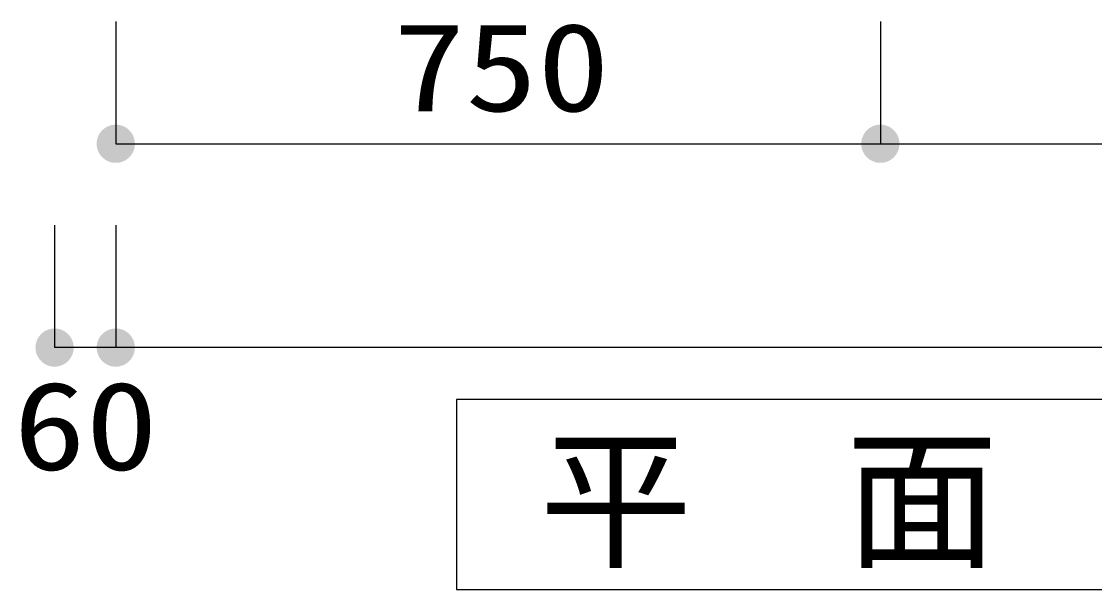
# Model space of a CAD drawing. Units: millimetres, scale not verified. Extents: x -23334 to 8910, y -6308 to 6308.
# Drawn here: x -6083 to -5030, y -1008 to -450 of the extents above; entities that cross this region are included whole.
import ezdxf
from ezdxf.enums import TextEntityAlignment as Align

# ---------------------------------------------------------------- set-up
doc = ezdxf.new("R2010")
doc.units = ezdxf.units.MM
doc.header["$LTSCALE"] = 30
doc.layers.add('0-1_空気管', color=3, linetype='Continuous', lineweight=25)
doc.layers.add('1-7_00クル-フ-6寸法', color=132, linetype='Continuous', lineweight=25)
doc.styles.add('ＭＳ ゴシック', font='')
doc.styles.get('ＭＳ ゴシック').set_extended_font_data('MS Gothic')

msp = doc.modelspace()

# ---------------------------------------------------------------- linework, layer by layer
at = {"layer": '0-1_空気管'}
msp.add_lwpolyline([(-3626.58, -1007.72), (-3626.58, -821.41), (-5655.91, -821.41), (-5655.91, -1007.72)], close=True, dxfattribs=at)
at = {"layer": '1-7_00クル-フ-6寸法', "color": 4}
for p, q in [((-5990.28, -450.31), (-5990.28, -570.31)), ((-5240.28, -450.31), (-5240.28, -570.31)), ((-5240.28, -450.31), (-5240.28, -570.31)), ((-5990.28, -570.31), (-5240.28, -570.31)), ((-5240.28, -570.31), (-4580.28, -570.31)), ((-6050.28, -650.31), (-6050.28, -770.31)), ((-5990.28, -650.31), (-5990.28, -770.31)), ((-5990.28, -650.31), (-5990.28, -770.31)), ((-5990.28, -770.31), (-6050.28, -770.31)), ((-3780.28, -770.31), (-5990.28, -770.31))]:
    msp.add_line(p, q, dxfattribs=at)
at = {"layer": '1-7_00クル-フ-6寸法'}
for points in [[(-5990.28, -570.31), (-6005.45, -559.29), (-6003.95, -557.47)], [(-5990.28, -570.31), (-6003.95, -557.47), (-6002.23, -555.86)], [(-5990.28, -570.31), (-6002.23, -555.86), (-6000.32, -554.48)], [(-5990.28, -570.31), (-6000.32, -554.48), (-5998.26, -553.34)], [(-5990.28, -570.31), (-5998.26, -553.34), (-5996.07, -552.48)], [(-5990.28, -570.31), (-5996.07, -552.48), (-5993.79, -551.89)], [(-5990.28, -570.31), (-5993.79, -551.89), (-5991.46, -551.6)], [(-5990.28, -570.31), (-5991.46, -551.6), (-5989.1, -551.6)], [(-5990.28, -570.31), (-5989.1, -551.6), (-5986.76, -551.89)], [(-5990.28, -570.31), (-5986.76, -551.89), (-5984.48, -552.48)], [(-5990.28, -570.31), (-5984.48, -552.48), (-5982.29, -553.34)], [(-5990.28, -570.31), (-5982.29, -553.34), (-5980.23, -554.48)], [(-5990.28, -570.31), (-5980.23, -554.48), (-5978.33, -555.86)], [(-5990.28, -570.31), (-5978.33, -555.86), (-5976.61, -557.47)], [(-5990.28, -570.31), (-5976.61, -557.47), (-5975.11, -559.29)], [(-5240.28, -570.31), (-5255.45, -559.29), (-5253.95, -557.47)], [(-5240.28, -570.31), (-5255.45, -559.29), (-5253.95, -557.47)], [(-5240.28, -570.31), (-5253.95, -557.47), (-5252.23, -555.86)], [(-5240.28, -570.31), (-5253.95, -557.47), (-5252.23, -555.86)], [(-5240.28, -570.31), (-5252.23, -555.86), (-5250.33, -554.48)], [(-5240.28, -570.31), (-5252.23, -555.86), (-5250.33, -554.48)], [(-5240.28, -570.31), (-5250.33, -554.48), (-5248.26, -553.34)], [(-5240.28, -570.31), (-5250.33, -554.48), (-5248.26, -553.34)], [(-5240.28, -570.31), (-5248.26, -553.34), (-5246.07, -552.48)], [(-5240.28, -570.31), (-5248.26, -553.34), (-5246.07, -552.48)], [(-5240.28, -570.31), (-5246.07, -552.48), (-5243.79, -551.89)], [(-5240.28, -570.31), (-5246.07, -552.48), (-5243.79, -551.89)], [(-5240.28, -570.31), (-5243.79, -551.89), (-5241.46, -551.6)], [(-5240.28, -570.31), (-5243.79, -551.89), (-5241.46, -551.6)], [(-5240.28, -570.31), (-5241.46, -551.6), (-5239.1, -551.6)], [(-5240.28, -570.31), (-5241.46, -551.6), (-5239.1, -551.6)], [(-5240.28, -570.31), (-5239.1, -551.6), (-5236.76, -551.89)], [(-5240.28, -570.31), (-5239.1, -551.6), (-5236.76, -551.89)], [(-5240.28, -570.31), (-5236.76, -551.89), (-5234.48, -552.48)], [(-5240.28, -570.31), (-5236.76, -551.89), (-5234.48, -552.48)], [(-5240.28, -570.31), (-5234.48, -552.48), (-5232.29, -553.34)], [(-5240.28, -570.31), (-5234.48, -552.48), (-5232.29, -553.34)], [(-5240.28, -570.31), (-5232.29, -553.34), (-5230.23, -554.48)], [(-5240.28, -570.31), (-5232.29, -553.34), (-5230.23, -554.48)], [(-5240.28, -570.31), (-5230.23, -554.48), (-5228.33, -555.86)], [(-5240.28, -570.31), (-5230.23, -554.48), (-5228.33, -555.86)], [(-5240.28, -570.31), (-5228.33, -555.86), (-5226.61, -557.47)], [(-5240.28, -570.31), (-5228.33, -555.86), (-5226.61, -557.47)], [(-5240.28, -570.31), (-5226.61, -557.47), (-5225.11, -559.29)], [(-5240.28, -570.31), (-5226.61, -557.47), (-5225.11, -559.29)], [(-5990.28, -570.31), (-6009.03, -570.31), (-6008.88, -567.96)], [(-5990.28, -570.31), (-6008.88, -567.96), (-6008.44, -565.65)], [(-5990.28, -570.31), (-6008.44, -565.65), (-6007.71, -563.41)], [(-5990.28, -570.31), (-6007.71, -563.41), (-6006.71, -561.28)], [(-5990.28, -570.31), (-6006.71, -561.28), (-6005.45, -559.29)], [(-5990.28, -570.31), (-5975.11, -559.29), (-5973.85, -561.28)], [(-5990.28, -570.31), (-5973.85, -561.28), (-5972.84, -563.41)], [(-5990.28, -570.31), (-5972.84, -563.41), (-5972.12, -565.65)], [(-5990.28, -570.31), (-5972.12, -565.65), (-5971.68, -567.96)], [(-5990.28, -570.31), (-5971.68, -567.96), (-5971.53, -570.31)], [(-5240.28, -570.31), (-5259.03, -570.31), (-5258.88, -567.96)], [(-5240.28, -570.31), (-5259.03, -570.31), (-5258.88, -567.96)], [(-5240.28, -570.31), (-5258.88, -567.96), (-5258.44, -565.65)], [(-5240.28, -570.31), (-5258.88, -567.96), (-5258.44, -565.65)], [(-5240.28, -570.31), (-5258.44, -565.65), (-5257.71, -563.41)], [(-5240.28, -570.31), (-5258.44, -565.65), (-5257.71, -563.41)], [(-5240.28, -570.31), (-5257.71, -563.41), (-5256.71, -561.28)], [(-5240.28, -570.31), (-5257.71, -563.41), (-5256.71, -561.28)], [(-5240.28, -570.31), (-5256.71, -561.28), (-5255.45, -559.29)], [(-5240.28, -570.31), (-5256.71, -561.28), (-5255.45, -559.29)], [(-5240.28, -570.31), (-5225.11, -559.29), (-5223.85, -561.28)], [(-5240.28, -570.31), (-5225.11, -559.29), (-5223.85, -561.28)], [(-5240.28, -570.31), (-5223.85, -561.28), (-5222.84, -563.41)], [(-5240.28, -570.31), (-5223.85, -561.28), (-5222.84, -563.41)], [(-5240.28, -570.31), (-5222.84, -563.41), (-5222.12, -565.65)], [(-5240.28, -570.31), (-5222.84, -563.41), (-5222.12, -565.65)], [(-5240.28, -570.31), (-5222.12, -565.65), (-5221.68, -567.96)], [(-5240.28, -570.31), (-5222.12, -565.65), (-5221.68, -567.96)], [(-5240.28, -570.31), (-5221.68, -567.96), (-5221.53, -570.31)], [(-5240.28, -570.31), (-5221.68, -567.96), (-5221.53, -570.31)], [(-5990.28, -570.31), (-6008.88, -572.66), (-6009.03, -570.31)], [(-5990.28, -570.31), (-6008.44, -574.97), (-6008.88, -572.66)], [(-5990.28, -570.31), (-6007.71, -577.21), (-6008.44, -574.97)], [(-5990.28, -570.31), (-6006.71, -579.34), (-6007.71, -577.21)], [(-5990.28, -570.31), (-6005.45, -581.33), (-6006.71, -579.34)], [(-5990.28, -570.31), (-6003.95, -583.14), (-6005.45, -581.33)], [(-5990.28, -570.31), (-6002.23, -584.76), (-6003.95, -583.14)], [(-5990.28, -570.31), (-6000.32, -586.14), (-6002.23, -584.76)], [(-5990.28, -570.31), (-5998.26, -587.28), (-6000.32, -586.14)], [(-5990.28, -570.31), (-5996.07, -588.14), (-5998.26, -587.28)], [(-5990.28, -570.31), (-5993.79, -588.73), (-5996.07, -588.14)], [(-5990.28, -570.31), (-5991.46, -589.02), (-5993.79, -588.73)], [(-5990.28, -570.31), (-5989.1, -589.02), (-5991.46, -589.02)], [(-5990.28, -570.31), (-5986.76, -588.73), (-5989.1, -589.02)], [(-5990.28, -570.31), (-5984.48, -588.14), (-5986.76, -588.73)], [(-5990.28, -570.31), (-5982.29, -587.28), (-5984.48, -588.14)], [(-5990.28, -570.31), (-5980.23, -586.14), (-5982.29, -587.28)], [(-5990.28, -570.31), (-5978.33, -584.76), (-5980.23, -586.14)], [(-5990.28, -570.31), (-5976.61, -583.14), (-5978.33, -584.76)], [(-5990.28, -570.31), (-5975.11, -581.33), (-5976.61, -583.14)], [(-5990.28, -570.31), (-5973.85, -579.34), (-5975.11, -581.33)], [(-5990.28, -570.31), (-5972.84, -577.21), (-5973.85, -579.34)], [(-5990.28, -570.31), (-5972.12, -574.97), (-5972.84, -577.21)], [(-5990.28, -570.31), (-5971.68, -572.66), (-5972.12, -574.97)], [(-5990.28, -570.31), (-5971.53, -570.31), (-5971.68, -572.66)], [(-5240.28, -570.31), (-5258.88, -572.66), (-5259.03, -570.31)], [(-5240.28, -570.31), (-5258.88, -572.66), (-5259.03, -570.31)], [(-5240.28, -570.31), (-5258.44, -574.97), (-5258.88, -572.66)], [(-5240.28, -570.31), (-5258.44, -574.97), (-5258.88, -572.66)], [(-5240.28, -570.31), (-5257.71, -577.21), (-5258.44, -574.97)], [(-5240.28, -570.31), (-5257.71, -577.21), (-5258.44, -574.97)], [(-5240.28, -570.31), (-5256.71, -579.34), (-5257.71, -577.21)], [(-5240.28, -570.31), (-5256.71, -579.34), (-5257.71, -577.21)], [(-5240.28, -570.31), (-5255.45, -581.33), (-5256.71, -579.34)], [(-5240.28, -570.31), (-5255.45, -581.33), (-5256.71, -579.34)], [(-5240.28, -570.31), (-5253.95, -583.14), (-5255.45, -581.33)], [(-5240.28, -570.31), (-5253.95, -583.14), (-5255.45, -581.33)], [(-5240.28, -570.31), (-5252.23, -584.76), (-5253.95, -583.14)], [(-5240.28, -570.31), (-5252.23, -584.76), (-5253.95, -583.14)], [(-5240.28, -570.31), (-5250.33, -586.14), (-5252.23, -584.76)], [(-5240.28, -570.31), (-5250.33, -586.14), (-5252.23, -584.76)], [(-5240.28, -570.31), (-5248.26, -587.28), (-5250.33, -586.14)], [(-5240.28, -570.31), (-5248.26, -587.28), (-5250.33, -586.14)], [(-5240.28, -570.31), (-5246.07, -588.14), (-5248.26, -587.28)], [(-5240.28, -570.31), (-5246.07, -588.14), (-5248.26, -587.28)], [(-5240.28, -570.31), (-5243.79, -588.73), (-5246.07, -588.14)], [(-5240.28, -570.31), (-5243.79, -588.73), (-5246.07, -588.14)], [(-5240.28, -570.31), (-5241.46, -589.02), (-5243.79, -588.73)], [(-5240.28, -570.31), (-5241.46, -589.02), (-5243.79, -588.73)], [(-5240.28, -570.31), (-5239.1, -589.02), (-5241.46, -589.02)], [(-5240.28, -570.31), (-5239.1, -589.02), (-5241.46, -589.02)], [(-5240.28, -570.31), (-5236.76, -588.73), (-5239.1, -589.02)], [(-5240.28, -570.31), (-5234.48, -588.14), (-5236.76, -588.73)], [(-5240.28, -570.31), (-5232.29, -587.28), (-5234.48, -588.14)], [(-5240.28, -570.31), (-5230.23, -586.14), (-5232.29, -587.28)], [(-5240.28, -570.31), (-5228.33, -584.76), (-5230.23, -586.14)], [(-5240.28, -570.31), (-5226.61, -583.14), (-5228.33, -584.76)], [(-5240.28, -570.31), (-5225.11, -581.33), (-5226.61, -583.14)], [(-5240.28, -570.31), (-5223.85, -579.34), (-5225.11, -581.33)], [(-5240.28, -570.31), (-5222.84, -577.21), (-5223.85, -579.34)], [(-5240.28, -570.31), (-5222.12, -574.97), (-5222.84, -577.21)], [(-5240.28, -570.31), (-5221.68, -572.66), (-5222.12, -574.97)], [(-5240.28, -570.31), (-5221.53, -570.31), (-5221.68, -572.66)], [(-5240.28, -570.31), (-5236.76, -588.73), (-5239.1, -589.02)], [(-5240.28, -570.31), (-5234.48, -588.14), (-5236.76, -588.73)], [(-5240.28, -570.31), (-5232.29, -587.28), (-5234.48, -588.14)], [(-5240.28, -570.31), (-5230.23, -586.14), (-5232.29, -587.28)], [(-5240.28, -570.31), (-5228.33, -584.76), (-5230.23, -586.14)], [(-5240.28, -570.31), (-5226.61, -583.14), (-5228.33, -584.76)], [(-5240.28, -570.31), (-5225.11, -581.33), (-5226.61, -583.14)], [(-5240.28, -570.31), (-5223.85, -579.34), (-5225.11, -581.33)], [(-5240.28, -570.31), (-5222.84, -577.21), (-5223.85, -579.34)], [(-5240.28, -570.31), (-5222.12, -574.97), (-5222.84, -577.21)], [(-5240.28, -570.31), (-5221.68, -572.66), (-5222.12, -574.97)], [(-5240.28, -570.31), (-5221.53, -570.31), (-5221.68, -572.66)], [(-6050.28, -770.31), (-6065.45, -759.29), (-6063.95, -757.47)], [(-6050.28, -770.31), (-6063.95, -757.47), (-6062.23, -755.86)], [(-6050.28, -770.31), (-6062.23, -755.86), (-6060.33, -754.48)], [(-6050.28, -770.31), (-6060.33, -754.48), (-6058.26, -753.34)], [(-6050.28, -770.31), (-6058.26, -753.34), (-6056.07, -752.48)], [(-6050.28, -770.31), (-6056.07, -752.48), (-6053.79, -751.89)], [(-6050.28, -770.31), (-6053.79, -751.89), (-6051.46, -751.6)], [(-6050.28, -770.31), (-6051.46, -751.6), (-6049.1, -751.6)], [(-6050.28, -770.31), (-6049.1, -751.6), (-6046.76, -751.89)], [(-6050.28, -770.31), (-6046.76, -751.89), (-6044.48, -752.48)], [(-6050.28, -770.31), (-6044.48, -752.48), (-6042.29, -753.34)], [(-6050.28, -770.31), (-6042.29, -753.34), (-6040.23, -754.48)], [(-6050.28, -770.31), (-6040.23, -754.48), (-6038.33, -755.86)], [(-6050.28, -770.31), (-6038.33, -755.86), (-6036.61, -757.47)], [(-6050.28, -770.31), (-6036.61, -757.47), (-6035.11, -759.29)], [(-5990.28, -770.31), (-6005.45, -759.29), (-6003.95, -757.47)], [(-5990.28, -770.31), (-6005.45, -759.29), (-6003.95, -757.47)], [(-5990.28, -770.31), (-6003.95, -757.47), (-6002.23, -755.86)], [(-5990.28, -770.31), (-6003.95, -757.47), (-6002.23, -755.86)], [(-5990.28, -770.31), (-6002.23, -755.86), (-6000.32, -754.48)], [(-5990.28, -770.31), (-6002.23, -755.86), (-6000.32, -754.48)], [(-5990.28, -770.31), (-6000.32, -754.48), (-5998.26, -753.34)], [(-5990.28, -770.31), (-6000.32, -754.48), (-5998.26, -753.34)], [(-5990.28, -770.31), (-5998.26, -753.34), (-5996.07, -752.48)], [(-5990.28, -770.31), (-5998.26, -753.34), (-5996.07, -752.48)], [(-5990.28, -770.31), (-5996.07, -752.48), (-5993.79, -751.89)], [(-5990.28, -770.31), (-5996.07, -752.48), (-5993.79, -751.89)], [(-5990.28, -770.31), (-5993.79, -751.89), (-5991.46, -751.6)], [(-5990.28, -770.31), (-5993.79, -751.89), (-5991.46, -751.6)], [(-5990.28, -770.31), (-5991.46, -751.6), (-5989.1, -751.6)], [(-5990.28, -770.31), (-5991.46, -751.6), (-5989.1, -751.6)], [(-5990.28, -770.31), (-5989.1, -751.6), (-5986.76, -751.89)], [(-5990.28, -770.31), (-5989.1, -751.6), (-5986.76, -751.89)], [(-5990.28, -770.31), (-5986.76, -751.89), (-5984.48, -752.48)], [(-5990.28, -770.31), (-5986.76, -751.89), (-5984.48, -752.48)], [(-5990.28, -770.31), (-5984.48, -752.48), (-5982.29, -753.34)], [(-5990.28, -770.31), (-5984.48, -752.48), (-5982.29, -753.34)], [(-5990.28, -770.31), (-5982.29, -753.34), (-5980.23, -754.48)], [(-5990.28, -770.31), (-5982.29, -753.34), (-5980.23, -754.48)], [(-5990.28, -770.31), (-5980.23, -754.48), (-5978.33, -755.86)], [(-5990.28, -770.31), (-5980.23, -754.48), (-5978.33, -755.86)], [(-5990.28, -770.31), (-5978.33, -755.86), (-5976.61, -757.47)], [(-5990.28, -770.31), (-5978.33, -755.86), (-5976.61, -757.47)], [(-5990.28, -770.31), (-5976.61, -757.47), (-5975.11, -759.29)], [(-5990.28, -770.31), (-5976.61, -757.47), (-5975.11, -759.29)], [(-6050.28, -770.31), (-6069.03, -770.31), (-6068.88, -767.96)], [(-6050.28, -770.31), (-6068.88, -767.96), (-6068.44, -765.65)], [(-6050.28, -770.31), (-6068.44, -765.65), (-6067.71, -763.41)], [(-6050.28, -770.31), (-6067.71, -763.41), (-6066.71, -761.28)], [(-6050.28, -770.31), (-6066.71, -761.28), (-6065.45, -759.29)], [(-6050.28, -770.31), (-6035.11, -759.29), (-6033.85, -761.28)], [(-6050.28, -770.31), (-6033.85, -761.28), (-6032.85, -763.41)], [(-6050.28, -770.31), (-6032.85, -763.41), (-6032.12, -765.65)], [(-6050.28, -770.31), (-6032.12, -765.65), (-6031.68, -767.96)], [(-6050.28, -770.31), (-6031.68, -767.96), (-6031.53, -770.31)], [(-5990.28, -770.31), (-6009.03, -770.31), (-6008.88, -767.96)], [(-5990.28, -770.31), (-6009.03, -770.31), (-6008.88, -767.96)], [(-5990.28, -770.31), (-6008.88, -767.96), (-6008.44, -765.65)], [(-5990.28, -770.31), (-6008.88, -767.96), (-6008.44, -765.65)], [(-5990.28, -770.31), (-6008.44, -765.65), (-6007.71, -763.41)], [(-5990.28, -770.31), (-6008.44, -765.65), (-6007.71, -763.41)], [(-5990.28, -770.31), (-6007.71, -763.41), (-6006.71, -761.28)], [(-5990.28, -770.31), (-6007.71, -763.41), (-6006.71, -761.28)], [(-5990.28, -770.31), (-6006.71, -761.28), (-6005.45, -759.29)], [(-5990.28, -770.31), (-6006.71, -761.28), (-6005.45, -759.29)], [(-5990.28, -770.31), (-5975.11, -759.29), (-5973.85, -761.28)], [(-5990.28, -770.31), (-5975.11, -759.29), (-5973.85, -761.28)], [(-5990.28, -770.31), (-5973.85, -761.28), (-5972.84, -763.41)], [(-5990.28, -770.31), (-5973.85, -761.28), (-5972.84, -763.41)], [(-5990.28, -770.31), (-5972.84, -763.41), (-5972.12, -765.65)], [(-5990.28, -770.31), (-5972.84, -763.41), (-5972.12, -765.65)], [(-5990.28, -770.31), (-5972.12, -765.65), (-5971.68, -767.96)], [(-5990.28, -770.31), (-5972.12, -765.65), (-5971.68, -767.96)], [(-5990.28, -770.31), (-5971.68, -767.96), (-5971.53, -770.31)], [(-5990.28, -770.31), (-5971.68, -767.96), (-5971.53, -770.31)], [(-6050.28, -770.31), (-6068.88, -772.66), (-6069.03, -770.31)], [(-6050.28, -770.31), (-6068.44, -774.97), (-6068.88, -772.66)], [(-6050.28, -770.31), (-6067.71, -777.21), (-6068.44, -774.97)], [(-6050.28, -770.31), (-6066.71, -779.34), (-6067.71, -777.21)], [(-6050.28, -770.31), (-6065.45, -781.33), (-6066.71, -779.34)], [(-6050.28, -770.31), (-6063.95, -783.14), (-6065.45, -781.33)], [(-6050.28, -770.31), (-6062.23, -784.76), (-6063.95, -783.14)], [(-6050.28, -770.31), (-6060.33, -786.14), (-6062.23, -784.76)], [(-6050.28, -770.31), (-6058.26, -787.28), (-6060.33, -786.14)], [(-6050.28, -770.31), (-6056.07, -788.14), (-6058.26, -787.28)], [(-6050.28, -770.31), (-6053.79, -788.73), (-6056.07, -788.14)], [(-6050.28, -770.31), (-6051.46, -789.02), (-6053.79, -788.73)], [(-6050.28, -770.31), (-6049.1, -789.02), (-6051.46, -789.02)], [(-6050.28, -770.31), (-6046.76, -788.73), (-6049.1, -789.02)], [(-6050.28, -770.31), (-6044.48, -788.14), (-6046.76, -788.73)], [(-6050.28, -770.31), (-6042.29, -787.28), (-6044.48, -788.14)], [(-6050.28, -770.31), (-6040.23, -786.14), (-6042.29, -787.28)], [(-6050.28, -770.31), (-6038.33, -784.76), (-6040.23, -786.14)], [(-6050.28, -770.31), (-6036.61, -783.14), (-6038.33, -784.76)], [(-6050.28, -770.31), (-6035.11, -781.33), (-6036.61, -783.14)], [(-6050.28, -770.31), (-6033.85, -779.34), (-6035.11, -781.33)], [(-6050.28, -770.31), (-6032.85, -777.21), (-6033.85, -779.34)], [(-6050.28, -770.31), (-6032.12, -774.97), (-6032.85, -777.21)], [(-6050.28, -770.31), (-6031.68, -772.66), (-6032.12, -774.97)], [(-6050.28, -770.31), (-6031.53, -770.31), (-6031.68, -772.66)], [(-5990.28, -770.31), (-6008.88, -772.66), (-6009.03, -770.31)], [(-5990.28, -770.31), (-6008.88, -772.66), (-6009.03, -770.31)], [(-5990.28, -770.31), (-6008.44, -774.97), (-6008.88, -772.66)], [(-5990.28, -770.31), (-6008.44, -774.97), (-6008.88, -772.66)], [(-5990.28, -770.31), (-6007.71, -777.21), (-6008.44, -774.97)], [(-5990.28, -770.31), (-6007.71, -777.21), (-6008.44, -774.97)], [(-5990.28, -770.31), (-6006.71, -779.34), (-6007.71, -777.21)], [(-5990.28, -770.31), (-6006.71, -779.34), (-6007.71, -777.21)], [(-5990.28, -770.31), (-6005.45, -781.33), (-6006.71, -779.34)], [(-5990.28, -770.31), (-6005.45, -781.33), (-6006.71, -779.34)], [(-5990.28, -770.31), (-6003.95, -783.14), (-6005.45, -781.33)], [(-5990.28, -770.31), (-6003.95, -783.14), (-6005.45, -781.33)], [(-5990.28, -770.31), (-6002.23, -784.76), (-6003.95, -783.14)], [(-5990.28, -770.31), (-6002.23, -784.76), (-6003.95, -783.14)], [(-5990.28, -770.31), (-6000.32, -786.14), (-6002.23, -784.76)], [(-5990.28, -770.31), (-6000.32, -786.14), (-6002.23, -784.76)], [(-5990.28, -770.31), (-5998.26, -787.28), (-6000.32, -786.14)], [(-5990.28, -770.31), (-5998.26, -787.28), (-6000.32, -786.14)], [(-5990.28, -770.31), (-5996.07, -788.14), (-5998.26, -787.28)], [(-5990.28, -770.31), (-5996.07, -788.14), (-5998.26, -787.28)], [(-5990.28, -770.31), (-5993.79, -788.73), (-5996.07, -788.14)], [(-5990.28, -770.31), (-5993.79, -788.73), (-5996.07, -788.14)], [(-5990.28, -770.31), (-5991.46, -789.02), (-5993.79, -788.73)], [(-5990.28, -770.31), (-5991.46, -789.02), (-5993.79, -788.73)], [(-5990.28, -770.31), (-5989.1, -789.02), (-5991.46, -789.02)], [(-5990.28, -770.31), (-5989.1, -789.02), (-5991.46, -789.02)], [(-5990.28, -770.31), (-5986.76, -788.73), (-5989.1, -789.02)], [(-5990.28, -770.31), (-5984.48, -788.14), (-5986.76, -788.73)], [(-5990.28, -770.31), (-5982.29, -787.28), (-5984.48, -788.14)], [(-5990.28, -770.31), (-5980.23, -786.14), (-5982.29, -787.28)], [(-5990.28, -770.31), (-5978.33, -784.76), (-5980.23, -786.14)], [(-5990.28, -770.31), (-5976.61, -783.14), (-5978.33, -784.76)], [(-5990.28, -770.31), (-5975.11, -781.33), (-5976.61, -783.14)], [(-5990.28, -770.31), (-5973.85, -779.34), (-5975.11, -781.33)], [(-5990.28, -770.31), (-5972.84, -777.21), (-5973.85, -779.34)], [(-5990.28, -770.31), (-5972.12, -774.97), (-5972.84, -777.21)], [(-5990.28, -770.31), (-5971.68, -772.66), (-5972.12, -774.97)], [(-5990.28, -770.31), (-5971.53, -770.31), (-5971.68, -772.66)], [(-5990.28, -770.31), (-5986.76, -788.73), (-5989.1, -789.02)], [(-5990.28, -770.31), (-5984.48, -788.14), (-5986.76, -788.73)], [(-5990.28, -770.31), (-5982.29, -787.28), (-5984.48, -788.14)], [(-5990.28, -770.31), (-5980.23, -786.14), (-5982.29, -787.28)], [(-5990.28, -770.31), (-5978.33, -784.76), (-5980.23, -786.14)], [(-5990.28, -770.31), (-5976.61, -783.14), (-5978.33, -784.76)], [(-5990.28, -770.31), (-5975.11, -781.33), (-5976.61, -783.14)], [(-5990.28, -770.31), (-5973.85, -779.34), (-5975.11, -781.33)], [(-5990.28, -770.31), (-5972.84, -777.21), (-5973.85, -779.34)], [(-5990.28, -770.31), (-5972.12, -774.97), (-5972.84, -777.21)], [(-5990.28, -770.31), (-5971.68, -772.66), (-5972.12, -774.97)], [(-5990.28, -770.31), (-5971.53, -770.31), (-5971.68, -772.66)]]:
    msp.add_solid(points, dxfattribs=at)

# ---------------------------------------------------------------- texts
at = {"layer": '0-1_空気管', "color": 4, "style": 'ＭＳ ゴシック'}
msp.add_text('平\u3000面\u3000図', height=110, dxfattribs=at).set_placement((-5574.67, -1007.69), align=Align.BOTTOM_LEFT)
at = {"layer": '1-7_00クル-フ-6寸法', "color": 3, "style": 'ＭＳ ゴシック', "width": 1.2}
for s, p in [('750', (-5718.14, -564.46)), ('60', (-6090.56, -916.38))]:
    msp.add_text(s, height=86.66, dxfattribs=at).set_placement(p, align=Align.BOTTOM_LEFT)

doc.saveas('drawing.dxf')
